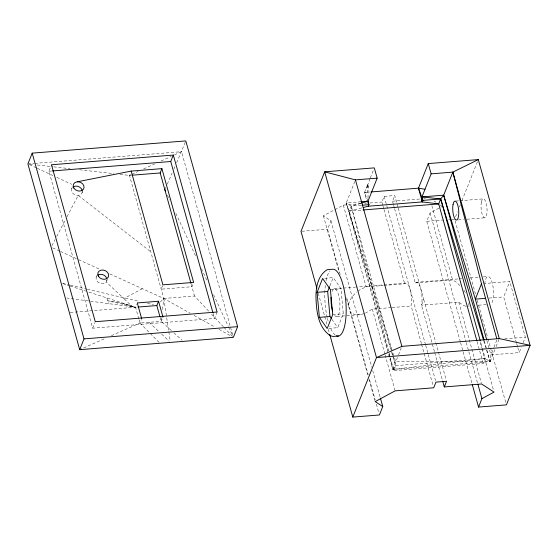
<?xml version="1.0" encoding="UTF-8"?>
<svg xmlns="http://www.w3.org/2000/svg" width="558" height="558" viewBox="0 0 558 558"><rect width="100%" height="100%" fill="white"/><g stroke="black" fill="none" stroke-linecap="round" stroke-linejoin="round"><path stroke-width="0.42" stroke-dasharray="2.79 2.09" d="M367.359 185.981L370.01 178.665M368.022 197.985L368.168 183.282M171.355 330.51L161.241 321.345L161.708 317.104M162.559 309.481L163.787 298.46L129.463 175.4L130.321 173.245M354.818 181.469L346.267 202.945L392.699 369.417L490.105 361.661L490.894 354.881L493.656 347.948M367.757 374.948L348.45 305.728C348.931 300.211 352.684 295.656 356.667 292.092M468.643 304.821L469.055 302.861M421.381 343.582L411.044 305.498A13.971 4.331 85.4 0 0 410.276 290.055A13.971 4.331 85.4 0 0 405.457 283.129L356.353 287.042M367.987 201.215L364.514 192.468L367.366 185.291L367.506 185.898L367.011 186.184L368.127 187.209L366.494 187.495L368.071 193.145L364.514 192.468L366.766 200.552M217.097 312.013L214.523 318.485L92.691 328.188L48.916 171.236L51.496 164.763M71.654 188.792L72.226 187.349M82.124 192.705L82.696 191.261M96.262 277.019L96.834 275.582M106.731 280.932L107.303 279.495M92.691 328.188L94.951 322.524M176.649 162.769L185.5 141.676M138.803 318.883L135.559 307.249L136.703 304.375M111.419 335.658L139.96 323.04L141.39 319.441M162.622 285.577L161.192 289.177L191.917 286.728L193.633 282.411M139.033 319.713L139.96 323.04L161.241 321.345L162.957 317.028M340.192 274.41L327.588 229.226L330.95 220.787L323.382 215.834L334.13 210.066M370.317 177.89L373.686 169.416M329.904 285.898L333.196 277.619L324.233 278.33M382.83 205.379L381.902 202.045L384.155 196.374L394.75 195.53L398.021 207.262M328.808 328.39L337.771 327.679L343.296 313.812L341.008 288.779L333.196 277.619M393.425 204.535L392.497 201.201L394.75 195.53M460.35 341.817L426.751 221.331L430.106 212.884L439.969 207.59M494.855 349.733L490.105 361.661L485.195 358.515L392.699 369.417L398.196 355.599M398.503 354.832L401.265 347.899M393.341 357.246L395.685 365.643L393.704 370.617L483.214 363.488L485.195 358.515L480.508 341.719M455.572 216.699L457.49 211.873M459.415 207.046L460.371 204.633M461.975 200.615L478.297 159.595M398.259 208.099L423.759 299.534L421.499 305.205L434.529 351.917M516.415 342.647L503.658 296.905L509.789 281.49L484.916 283.471M493.963 347.174L497.025 339.473M496.118 346.553L499.284 338.594M486.953 340.743L490.894 354.881L519.198 352.628L521.346 347.236M523.188 342.612L525.329 337.22L509.789 281.49M164.847 189.671L165.886 187.3M167.281 184.133L172.136 173.057M173.873 169.102L174.912 166.723M51.908 245.639L55.096 239.549M56.686 236.508L65.446 219.754M67.037 216.706L78.183 195.391L150.765 251.784M392.699 369.417L395.685 365.643L485.195 358.515M160.313 302.011L163.787 298.46L194.505 296.012L209.222 311.671M384.141 285.438L404.703 283.799L405.457 283.129M394.59 208.706L415.298 282.955L416.052 282.285L458.271 278.923M358.006 291.15L360.684 289.267L366.146 286.875L383.283 285.508M391.2 307.618L372.346 309.118L365.609 313.066M334.898 209.655L343.337 205.114L361.333 203.684M440.722 207.185L442.243 206.369M142.367 288.709L123.806 298.551L106.159 281.957M119.998 174.333L129.463 175.4L131.039 174.682M131.828 174.326L138.14 171.452M143.657 168.934L154.699 163.906M161.011 161.032L171.257 156.366M174.417 154.929L181.51 151.692L232.881 335.679M83.672 347.927L105.078 338.462M360.789 203.3L351.184 206.09L346.267 202.945L390.642 349.043M337.025 316.47L360.587 314.593L364.89 313.415M361.689 207.897L349.203 211.064L388.082 350.466M131.883 306.398L132.665 306.307L130.663 306.112L124.678 303.712L107.736 300.783L135.559 307.249L66.932 298.028M133.111 306.684L133.627 306.621M27.9 163.926L33.975 163.445M34.84 163.375L181.51 151.692M48.916 171.236L51.51 171.027M129.463 175.4L131.172 175.268M364.514 192.468L370.512 191.994M361.04 201.766L346.267 202.945L392.379 350.954M364.765 203.412L366.48 203.272M369.905 203L381.902 202.045M392.497 201.201L420.244 198.99M423.717 198.711L425.447 198.578M361.34 205.281L351.184 206.09L349.203 211.064L363.112 209.961M455.719 201.075L459.15 200.803M460.008 200.734L483.165 198.892M301.857 231.277L327.588 229.226M426.751 221.331L443.638 219.985M448.702 219.58L451.234 219.378M452.078 219.315L454.61 219.113M458.341 219.915L463.489 219.503M466.92 219.231L484.93 217.794M333.949 288.821L342.563 288.137M343.428 288.067L355.488 287.105M459.129 278.854L461.717 278.644M470.331 277.961L478.08 277.34M483.256 276.928L487.559 276.587M330.413 289.623L341.008 288.779M415.298 282.955L452.587 279.99L455.781 281.692L461.313 286.868M70.203 312.459L137.261 307.116M489.08 298.063L503.658 296.905M392.058 307.549L410.911 306.049M465.797 306.216L463.559 305.554L458.795 302.234L421.499 305.205L421.639 304.654A13.971 4.331 85.4 0 0 420.871 289.211A13.971 4.331 85.4 0 0 416.052 282.285M332.701 314.656L343.296 313.812M466.655 306.147L469.229 305.944M478.645 305.191L486.353 304.577M504.746 338.859L525.329 337.22M360.587 314.593C356.967 315.054 352.517 314.81 350.11 311.692M484.274 340.743L490.105 361.661L395.748 361.765L392.637 351.784M29.623 164.122L33.926 164.61M37.365 165.001L52.864 166.751M53.721 166.849L70.078 168.69M79.543 169.765L113.972 173.65M62.817 283.471L69.569 285.054M70.406 285.25L86.434 289.016M87.278 289.211L139.137 301.397M147.563 303.378L153.464 304.766M62.768 283.603L69.311 285.731M70.127 285.996L85.674 291.046M88.945 292.106L135.559 307.249M52.682 247.878L59.734 251.086M60.515 251.442L77.743 259.289M78.532 259.644L99.68 269.277M109.87 273.915L163.787 298.46L190.25 313.261M29.462 164.659L36.5 167.93M37.281 168.293L52.919 175.561M56.832 177.381L71.682 184.286M194.031 315.375L215.2 327.211M218.98 329.325L231.082 336.083M433.936 200.943L436.014 202.303M440.164 205.016L441.552 205.916M129.616 305.317L130.663 306.112L131.702 305.993L123.806 298.551M173.873 332.798L182.054 340.227M149.042 322.301L159.114 331.759M161.632 334.123L169.186 341.217M139.96 323.04L149.628 332.833M150.235 333.447L159.302 342.633M211.573 314.182L223.346 326.709M223.932 327.33L232.177 336.104M331.919 319.309L337.771 327.679M463.865 290.167L466.049 293.654M167.414 195.202L169.611 199.938M175.84 213.365L195.984 256.799M201.48 268.649L206.976 280.493M213.568 294.708L228.222 326.297M228.592 327.086L232.986 336.565M483.807 340.91L490.105 361.661M391.646 352.363L392.407 354.853M392.658 355.683L395.685 365.643M516.645 343.477L517.573 346.804M517.81 347.634L519.198 352.628M455.077 220.787L475.611 294.415M477.243 300.274L487.748 337.925M487.978 338.762L490.315 347.125M490.545 347.962L505.715 402.346M480.117 342.173L481.742 348.004M481.979 348.834L493.586 390.454M477.125 341.656L483.214 363.488M431.878 205.742L452.587 279.99M458.795 302.234L481.359 383.144M430.106 212.884L466.049 341.74M466.279 342.577L468.615 350.94M468.846 351.777L477.481 382.739M460.587 342.654L462.917 351.017M463.154 351.854L472.019 383.653M423.759 299.534L435.624 342.075M435.854 342.905L438.183 351.247M438.414 352.084L446.323 380.444M393.662 205.372L394.36 207.876M434.766 352.747L442.438 380.277M384.155 196.374L425.475 344.516M425.705 345.353L428.035 353.709M428.272 354.546L435.965 382.118M383.067 206.216L383.765 208.72M383.995 209.55L404.703 283.799M421.611 344.419L423.934 352.761M424.171 353.591L433.245 386.122M391.702 351.366L351.184 206.09L390.216 357.12M391.939 352.21L393.104 356.409M389.017 353.821L389.958 357.183M390.188 358.02L393.704 370.617L390.433 357.964M343.337 205.114L366.146 286.875M372.346 309.118L384.908 354.163M385.146 354.993L395.148 390.865M330.95 220.787L371.788 367.206M372.723 370.554L380.186 397.331M346.727 297.839L368.196 374.816M369.598 379.838L375.192 399.912M376.364 404.097L378.931 413.304M323.382 215.834L339.166 272.437M346.595 299.067L348.45 305.728M368.915 379.112L375.185 401.586M318.269 293.264L324.568 315.856M324.805 316.693L327.134 325.056M328.299 329.241L329.471 333.426M213.121 313.45L214.523 318.485M191.22 284.217L194.505 296.012M160.083 317.188L161.241 321.345M124.678 303.712L124.978 304.787M106.941 297.951L108.524 303.615M163.787 298.46L168.704 330.929M168.83 331.752L170.197 340.764M368.127 187.209L367.729 184.384L367.569 186.693L367.443 185.096M332.066 291.548A13.971 4.331 85.4 0 1 338.036 293.292A13.971 4.331 85.4 0 1 339.355 312.117A13.971 4.331 85.4 0 1 333.614 313.652M484.762 284.182A13.971 4.331 85.4 0 1 491.605 280.946A13.971 4.331 85.4 0 1 491.668 303.315M335.219 335.037A33.536 10.4 85.4 0 1 329.792 326.228M328.132 321.136A33.536 10.4 85.4 0 1 327.358 318.13M327.176 317.342A33.536 10.4 85.4 0 1 325.44 284.392M326.074 280.521A33.536 10.4 85.4 0 1 329.883 270.951M82.34 191.54A5.587 4.499 21.7 0 1 75.365 194.979A5.587 4.499 21.7 0 1 72.226 187.76M106.948 279.767A5.587 4.499 21.7 0 1 99.973 283.206A5.587 4.499 21.7 0 1 96.834 275.987M481.373 202.115A9.5 2.943 85.4 0 0 484.149 217.641A9.5 2.943 85.4 0 0 486.625 205.274A9.5 2.943 85.4 0 0 481.373 202.115"/><path stroke-width="0.84" d="M472.256 384.483L478.555 407.075L506.42 404.857L530.1 345.339L478.297 159.595L428.258 163.578L431.139 173.852L421.353 198.446L422.19 200.134M32.19 153.143L27.9 163.926L79.703 349.678L233.349 337.353L237.61 326.653L185.8 140.909L32.19 153.143L84 338.887L79.703 349.678L81.294 348.973M190.982 283.38L160.188 172.959L161.904 168.642L131.179 171.09L77.311 181.789M212.884 312.613L170.748 161.527L173.322 155.054L51.496 164.763L95.272 321.715L217.097 312.013L173.322 155.054M159.846 316.358L156.84 305.554L158.556 301.243L137.275 302.938L141.676 318.723M317.084 292.329L322.608 278.463L330.413 289.623L332.701 314.656L327.183 328.522L319.371 317.363L317.084 292.329L327.679 291.485L329.583 286.7M368.168 203.712L367.987 201.215L377.166 178.148L374.299 167.874L324.686 171.829L300.999 231.347L316.867 288.242M363.356 207.471L368.343 206.209L368.957 204.674L367.987 201.215L361.04 201.766M476.888 340.812L438.714 203.935L422.315 201.905L418.486 188.172L428.258 163.578M421.743 198.927L422.05 198.16M422.134 199.408L421.834 200.176L422.294 201.591M368.343 206.209L422.315 201.905L422.922 200.378L418.486 188.172L371.37 191.924M380.423 398.168L382.753 406.531L379.398 414.978L352.802 417.091L376.49 357.58L324.686 171.829L355.446 179.878L377.166 178.148M363.112 209.961L438.714 203.935L440.694 198.962L443.68 195.181L452.859 172.122L478.297 159.595M431.139 173.852L452.859 172.122L481.484 283.75L475.353 299.158L486.722 339.913M478.555 407.075L481.917 398.635L494.046 392.114L481.589 383.974L444.301 386.945L446.56 381.274L435.965 382.118L433.705 387.789L395.148 390.865L375.185 401.586L382.753 406.531M401.879 346.358L376.49 357.58L530.1 345.339L499.284 338.594L401.879 346.358L355.446 179.878M361.591 203.07L367.987 201.215M52.375 170.957L170.748 161.527M132.023 175.198L160.188 172.959M422.315 201.905L421.96 196.911L443.68 195.181L475.353 299.158L485.648 298.335M362.184 205.211L368.957 204.674M422.922 200.378L440.694 198.962L483.556 340.08M138.112 307.046L156.84 305.554M319.371 317.363L329.966 316.519L331.431 318.611M84 338.887L237.61 326.653M338.539 336.021L333.238 336.446L330.482 335.846C318.13 327.532 316.484 311.608 315.995 297.979C315.716 287.663 317.76 275.673 327.141 269.695L332.435 269.277A33.536 10.4 85.4 0 1 345.995 303.852A33.536 10.4 85.4 0 1 336.474 335.783M421.96 196.911L440.694 198.962L480.278 340.875M418.486 188.172L425.008 189.26M164.847 189.671L165.58 191.255M452.859 172.122L499.284 338.594M481.484 283.75L496.794 338.643M443.68 195.181L484.044 339.913M477.948 384.413L481.917 398.635M421.988 199.792L422.225 200.657M442.675 381.107L444.301 386.945M329.701 334.263L352.802 417.091M161.904 168.642L193.633 282.411L162.908 284.859L131.179 171.09M158.556 301.243L162.957 317.028M327.679 291.485L329.966 316.519M332.631 311.064A13.971 4.331 85.4 0 1 331.096 297.24M73.119 186.937A5.587 4.499 21.7 0 1 82.186 190.327M97.727 275.164A5.587 4.499 21.7 0 1 106.794 278.554M73.823 188.039A5.587 4.499 21.7 0 0 83.268 189.42A5.587 4.499 21.7 0 0 78.727 181.838A5.587 4.499 21.7 0 0 73.823 188.039M98.431 276.266A5.587 4.499 21.7 0 0 107.875 277.647A5.587 4.499 21.7 0 0 103.335 270.065A5.587 4.499 21.7 0 0 98.431 276.266M453.068 204.374A9.5 2.943 85.4 0 0 455.844 219.894A9.5 2.943 85.4 0 0 458.32 207.527A9.5 2.943 85.4 0 0 453.068 204.374"/></g></svg>
